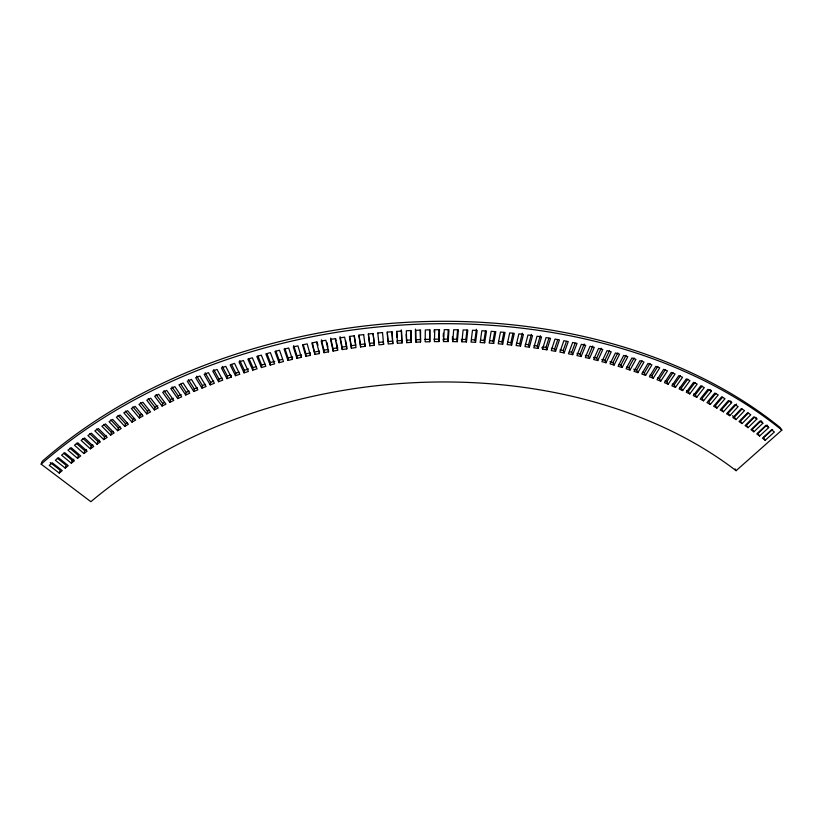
<?xml version="1.0" encoding="UTF-8"?>
<svg xmlns="http://www.w3.org/2000/svg" width="823" height="823" viewBox="0 0 823 823"><rect width="100%" height="100%" fill="white"/><g stroke="black" fill="none" stroke-linecap="round" stroke-linejoin="round"><path stroke-width="1.23" d="M314.911 351.966L319.427 351.071L319.447 353.561L314.911 354.446L312.462 342.759M420.553 341.998L420.553 330.116L415.81 330.301L415.944 342.183L420.553 341.998L420.142 330.085M310.394 355.371L310.415 352.882L305.919 353.839L305.878 356.328L310.394 355.371L307.185 343.87L302.545 344.847L305.878 356.328M301.383 357.316L297.916 345.866L293.297 346.915L296.887 358.324L301.383 357.316L301.434 354.816M429.771 341.72L430.048 329.838L425.306 329.961L425.162 341.843L429.771 341.72L429.534 329.817M296.887 358.324L296.959 355.834L293.739 345.588M434.153 332.091L434.225 329.725M292.412 359.373L292.504 356.873L288.05 357.943L287.947 360.453L292.412 359.373L288.688 347.995L284.089 349.106L287.947 360.453M438.978 341.576L439.513 329.694L434.781 329.756L434.379 341.638L438.978 341.576L438.916 329.673M443.206 336.761L443.402 333.202M443.576 341.555L444.245 329.673L448.967 329.694L448.165 341.566L443.576 341.555L443.072 339.127L447.65 339.138L448.165 341.566M279.048 362.696L274.944 351.421L279.511 350.248L283.493 361.554L279.048 362.696L279.192 360.186L275.921 351.184M447.65 339.138L448.278 329.663M270.211 365.062L265.85 353.869L270.386 352.625L274.625 363.869L270.211 365.062L270.397 362.542L266.919 353.612M452.753 341.607L453.689 329.735L458.401 329.817L457.331 341.679L452.753 341.607L452.403 336.813M261.436 367.552L256.817 356.431L261.323 355.135L265.819 366.286L261.436 367.552L261.652 365.021L257.969 356.143M457.331 341.679L456.775 339.251L457.629 329.786M252.723 370.155L247.857 359.116L252.332 357.758L257.074 368.838L252.723 370.155L252.97 367.614L249.091 358.807M461.909 341.782L463.112 329.93L467.803 330.074L466.476 341.915L461.909 341.782L461.333 339.354M244.071 372.87L238.958 361.925L243.402 360.505L248.392 371.492L244.071 372.87L244.349 370.319L239.771 360.495M466.476 341.915L465.88 339.498L466.939 330.044M235.491 375.7L230.142 364.846L234.545 363.375L239.771 374.27L235.491 375.7L235.81 373.148L231.541 364.486M231.232 377.16L225.759 366.358L221.397 367.891L226.994 378.652L231.232 377.16L231.458 375.453M226.994 378.652L227.343 376.08L222.323 366.43M475.591 342.296L477.175 330.476L472.495 330.26L471.034 342.09L475.591 342.296L474.953 339.868L476.383 329.262M218.568 381.707L212.735 371.05L217.056 369.455L222.766 380.164L218.568 381.707L218.949 379.136L213.723 369.568M484.665 342.79L486.516 331L481.856 330.723L480.128 342.522L484.665 342.79L483.996 340.372L485.467 330.959M210.225 384.876L204.155 374.321L208.435 372.665L214.381 383.271L210.225 384.876L210.637 382.294L205.194 372.819M201.964 388.147L195.668 377.695L199.896 375.998L206.079 386.491L201.964 388.147L202.407 385.555L196.769 376.173M493.697 343.417L495.816 331.659L491.166 331.309L489.181 343.088L493.697 343.417L492.998 341L494.685 331.607M193.796 391.532L187.274 381.193L191.461 379.434L197.87 389.824L193.796 391.532L194.269 388.929L188.426 379.65M185.71 395.009L178.972 384.794L183.107 382.983L189.743 393.26L185.71 395.009L186.224 392.406L180.844 384.238M502.699 344.168L505.065 332.441L500.446 332.029L498.203 343.777L502.699 344.168L501.958 341.751L503.851 332.389M177.727 398.599L170.762 388.497L174.857 386.635L181.708 396.799L177.727 398.599L178.272 395.976L172.028 386.903M169.847 402.293L162.666 392.304L166.699 390.39L173.776 400.431L169.847 402.293L170.412 399.659L163.972 390.688M511.649 345.053L514.272 333.366L509.674 332.893L507.174 344.6L511.649 345.053L510.877 342.635L512.966 333.305M162.059 406.068L154.662 396.213L158.654 394.248L165.937 404.165L162.059 406.068L162.656 403.435L156.031 394.577M154.385 409.957L158.211 408.002L150.712 398.209L146.782 400.225L154.385 409.957L155.002 407.303L157.862 405.842M146.813 413.928L150.578 411.932L142.873 402.262L139.005 404.33L146.813 413.928L147.461 411.263L149.344 410.266M520.548 346.061L523.418 334.416L518.85 333.871L516.103 345.537L520.548 346.061L519.745 343.633L522.317 333.181M139.344 418.002L143.058 415.954L135.157 406.418L131.341 408.527L139.344 418.002L140.023 415.317L141.875 414.298M131.999 422.158L135.651 420.059L127.555 410.656L123.8 412.817L131.999 422.158L132.698 419.463L134.53 418.423M529.384 347.193L532.522 335.589L527.975 334.992L524.971 346.606L529.384 347.193L528.551 344.765L531.36 334.354M124.757 426.396L128.367 424.267L120.065 414.998L116.372 417.199L124.757 426.396L125.497 423.701L127.287 422.631M117.648 430.727L121.187 428.546L112.7 419.421L109.068 421.664L117.648 430.727L118.399 428.011L120.168 426.931M110.642 435.13L114.13 432.919L105.467 423.927L101.887 426.221L110.642 435.13L111.434 432.414L113.163 431.303M538.18 348.448L541.555 336.895L537.049 336.226L533.788 347.8L538.18 348.448L537.306 346.02L540.33 335.65M103.77 439.626L107.196 437.373L98.349 428.526L94.84 430.851L103.77 439.626L104.583 436.89L106.29 435.768M97.021 444.194L100.385 441.9L91.363 433.196L87.917 435.562L97.021 444.194L97.855 441.447L99.532 440.305M542.552 349.117L546.05 337.595L550.525 338.335L546.904 349.816L542.552 349.117L541.956 347.501M90.396 448.833L93.699 446.508L84.512 437.949L81.127 440.356L90.396 448.833L91.26 446.076L92.896 444.914M546.904 349.816L545.999 347.388L548.89 338.222M83.905 453.555L87.135 451.189L77.784 442.784L74.471 445.222L83.905 453.555L84.79 450.778L86.394 449.595M77.547 458.339L80.705 455.932L71.2 447.681L67.959 450.16L77.547 458.339L78.452 455.551L69.852 448.216M71.313 463.195L74.409 460.757L64.75 452.66L61.581 455.17L71.313 463.195L72.239 460.396L73.782 459.183M65.223 468.112L68.247 465.643L58.433 457.701L55.336 460.252L65.223 468.112L66.169 465.304L57.312 458.236M555.566 351.318L559.434 339.889L554.99 339.097L551.245 350.557L555.566 351.318L554.63 348.89L557.706 339.765M59.256 473.091L62.219 470.591L52.271 462.814L49.236 465.386L59.256 473.091L60.223 470.272L50.244 462.577M564.156 352.933L568.261 341.566L563.858 340.712L559.877 352.11L564.156 352.933L563.189 350.505L566.461 341.432M41.15 464.141L42.189 461.333A485.529 345.609 -6.4 0 1 780.142 427.528L781.85 430.1L736.091 470.694A431.664 304.88 -6.4 0 0 90.869 501.701L41.15 464.141A487.113 346.02 -6.4 0 1 781.85 430.1M572.685 354.672L577.026 343.376L572.654 342.461L568.426 353.787L572.685 354.672L571.687 352.234L575.143 343.222M581.131 356.524L585.698 345.3L581.367 344.323L576.913 355.577L581.131 356.524L580.102 354.085L584.196 344.004M589.494 358.489L594.299 347.347L590.009 346.308L585.318 357.491L589.494 358.489L588.435 356.05L592.735 346.041M597.786 360.577L602.806 349.508L598.568 348.407L593.65 359.517L597.786 360.577L596.696 358.128L601.191 348.191M605.985 362.768L611.232 351.791L607.035 350.629L601.891 361.657L605.985 362.768L604.864 360.32L609.565 350.464M614.092 365.083L610.049 363.91L615.409 352.974L619.565 354.188L614.092 365.083L612.95 362.624L617.847 352.841M622.116 367.5L618.114 366.276L623.7 355.423L627.805 356.688L622.116 367.5L620.943 365.042L626.036 355.341M630.048 370.021L626.097 368.745L631.889 357.984L635.942 359.312L630.048 370.021L628.844 367.562L634.121 357.943M637.876 372.654L633.967 371.327L639.975 360.659L643.977 362.038L637.876 372.654L636.642 370.185L642.115 360.659M645.602 375.391L641.755 374.012L647.958 363.447L651.919 364.877L645.602 375.391L644.347 372.922L649.995 363.478M653.236 378.23L649.429 376.8L655.838 366.338L659.737 367.819L653.236 378.23L651.95 375.751L657.783 366.41M660.756 381.172L657.011 379.691L663.616 369.332L667.463 370.864L660.756 381.172L659.449 378.693L665.457 369.434M668.173 384.218L664.48 382.685L671.28 372.428L675.066 374.012L668.173 384.218L666.846 381.728L673.019 372.572M675.488 387.355L671.846 385.771L678.831 375.627L682.565 377.263L675.488 387.355L674.13 384.855L680.467 375.802M682.679 390.586L679.098 388.96L686.269 378.93L689.941 380.607L682.679 390.586L681.3 388.075L687.802 379.125M689.767 393.908L686.238 392.232L693.583 382.314L697.194 384.053L689.767 393.908L688.357 391.398L695.013 382.551M696.731 397.324L693.264 395.606L700.785 385.812L704.334 387.592L696.731 397.324L695.301 394.803L702.112 386.069M709.097 389.67L702.122 398.301L703.572 400.832L711.35 391.213L710.362 389.546M715.948 393.373L708.829 401.891L710.3 404.422L718.242 394.927L714.817 393.065L706.957 402.612L710.3 404.422M722.676 397.149L715.413 405.554L716.905 408.095L725.012 398.733L721.648 396.82L713.623 406.243L716.905 408.095M729.271 401.017L721.874 409.309L723.386 411.85L731.647 402.622L730.608 400.935M736.585 404.062L728.221 413.146L729.744 415.687L738.149 406.583L734.918 404.587L726.586 413.763L729.744 415.687M735.978 419.607L732.881 417.642L741.358 408.599L744.527 410.636L735.978 419.607L734.425 417.055L742.089 408.99M748.302 413.095L740.515 421.037L742.079 423.598L750.771 414.761L747.665 412.693L739.044 421.592L742.079 423.598M754.372 417.282L746.471 425.09L748.056 427.672L756.882 418.969L755.802 417.261M761.213 420.676L752.294 429.225L753.899 431.808L762.859 423.238L761.759 421.53M767.036 425.018L757.993 433.423L759.608 436.015L768.692 427.59L767.581 425.872M772.715 429.421L763.559 437.692L765.184 440.284L774.392 432.003L771.562 429.781L762.417 438.145L765.184 440.284M162.656 403.435L164.59 402.478M170.412 399.659L173.344 398.27M178.272 395.976L181.245 394.629M186.224 392.406L189.228 391.09M194.269 388.929L197.314 387.654M202.407 385.555L205.483 384.32M210.637 382.294L213.743 381.1M218.949 379.136L222.087 377.983M227.343 376.08L230.512 374.969M235.81 373.148L239.009 372.078M244.349 370.319L248.649 368.951M252.97 367.614L256.22 366.626M261.652 365.021L264.924 364.075M270.397 362.542L274.789 361.348M279.192 360.186L282.515 359.332M296.959 355.834L300.313 355.073M323.984 352.697L323.953 350.217L328.48 349.394L328.531 351.863L323.984 352.697L321.176 341.103L325.857 340.249L328.531 351.863M337.574 347.831L337.656 350.3L333.089 351.071L333.027 348.592L337.574 347.831L336.607 343.181M346.689 346.401L346.812 348.87L342.234 349.569L342.121 347.1L346.689 346.401L345.619 340.568M351.4 348.191L349.384 336.473L354.106 335.815L355.989 347.553L351.4 348.191L351.256 345.732L355.824 345.094L354.332 335.733M363.571 334.601L358.838 335.187L360.587 346.946L365.186 346.37L364.99 343.921L360.402 344.498L360.587 346.946M374.167 342.872L374.403 345.321L369.794 345.835L369.578 343.376L374.167 342.872L373.097 333.449M378.755 342.399L383.353 341.957L383.621 344.395L379.012 344.847L377.798 332.965M377.798 333.027L382.551 332.564M392.859 343.603L392.046 331.751L387.304 332.142L388.24 343.983L392.859 343.603L392.55 341.164L387.952 341.545L387.201 332.091M402.087 342.934L401.747 340.496L397.149 340.815L397.468 343.253L402.087 342.934L401.552 331.072L396.799 331.391L397.468 343.253M406.346 340.218L410.944 339.971L411.325 342.399L406.706 342.656L406.151 334.303M415.42 329.087L415.543 339.755L420.142 339.57M424.73 339.415L429.328 339.292M433.906 339.21L438.494 339.148M452.218 339.179L456.775 339.251M462.475 339.395L465.88 339.498M471.558 339.714L474.953 339.868M480.611 340.166L483.996 340.372M489.623 340.753L492.998 341M498.604 341.452L501.958 341.751M507.534 342.286L510.877 342.635M516.422 343.242L519.745 343.633M525.259 344.333L528.551 344.765M534.034 345.537L537.306 346.02M542.748 346.864L545.999 347.388M551.4 348.314L554.63 348.89M559.99 349.888L563.189 350.505M569.567 351.791L571.687 352.234M576.954 353.376L580.102 354.085M585.318 355.299L588.435 356.05M593.609 357.336L596.696 358.128M601.808 359.486L604.864 360.32M609.925 361.75L612.95 362.624M618.947 364.435L620.943 365.042M626.869 366.924L628.844 367.562M633.731 369.198L636.642 370.185M642.434 372.233L644.347 372.922M650.057 375.041L651.95 375.751M657.587 377.952L659.449 378.693M665.005 380.956L666.846 381.728M672.309 384.063L674.13 384.855M679.51 387.273L681.3 388.075M686.598 390.565L688.357 391.398M693.573 393.95L695.301 394.803M703.572 400.832L700.167 399.062L707.862 389.392L711.35 391.213M723.386 411.85L720.166 409.967L728.345 400.667L731.647 402.622M732.367 415.738L734.425 417.055M748.056 427.672L745.082 425.625L753.847 416.85L756.882 418.969M753.899 431.808L750.998 429.729L759.886 421.088L762.859 423.238M759.608 436.015L756.769 433.906L765.791 425.398L768.692 427.59M63.515 453.195L72.239 460.396M76.333 443.299L84.79 450.778M82.948 438.464L91.26 446.076M89.697 433.7L97.855 441.447M96.579 429.009L104.583 436.89M103.585 424.401L111.434 432.414M110.724 419.874L118.399 428.011M117.977 415.43L125.497 423.701M125.353 411.078L132.698 419.463M132.853 406.809L140.023 415.317M140.466 402.642L147.461 411.263M148.191 398.558L155.002 407.303M735.093 468.915L736.091 470.694M284.984 348.89L288.05 357.943M303.255 344.683L305.919 353.839M314.911 354.446L311.835 342.913L316.505 341.998L319.447 353.561M317.081 341.854L317.966 345.31M321.433 339.817L323.953 350.217M326.885 342.44L327.945 347.08M333.089 351.071L330.548 339.426L335.249 338.644L337.656 350.3M330.743 338.15L333.027 348.592M335.65 338.531L336.123 340.856M340.084 336.617L342.121 347.1M342.234 349.569L339.95 337.883L344.662 337.163L346.812 348.87M349.652 336.381L351.256 345.732M415.543 339.755L415.944 342.183M359.013 335.105L360.402 344.498M363.704 334.529L365.186 346.37M368.395 333.973L369.578 343.376M369.794 345.835L368.313 334.035L373.056 333.51L374.403 345.321M382.5 332.513L383.621 344.395M391.902 331.71L392.55 341.164M396.614 331.35L396.943 337.265M401.264 329.848L401.747 340.496M406.706 342.656L406.305 330.784L411.058 330.527L411.325 342.399M410.728 330.496L410.944 339.971"/></g></svg>
